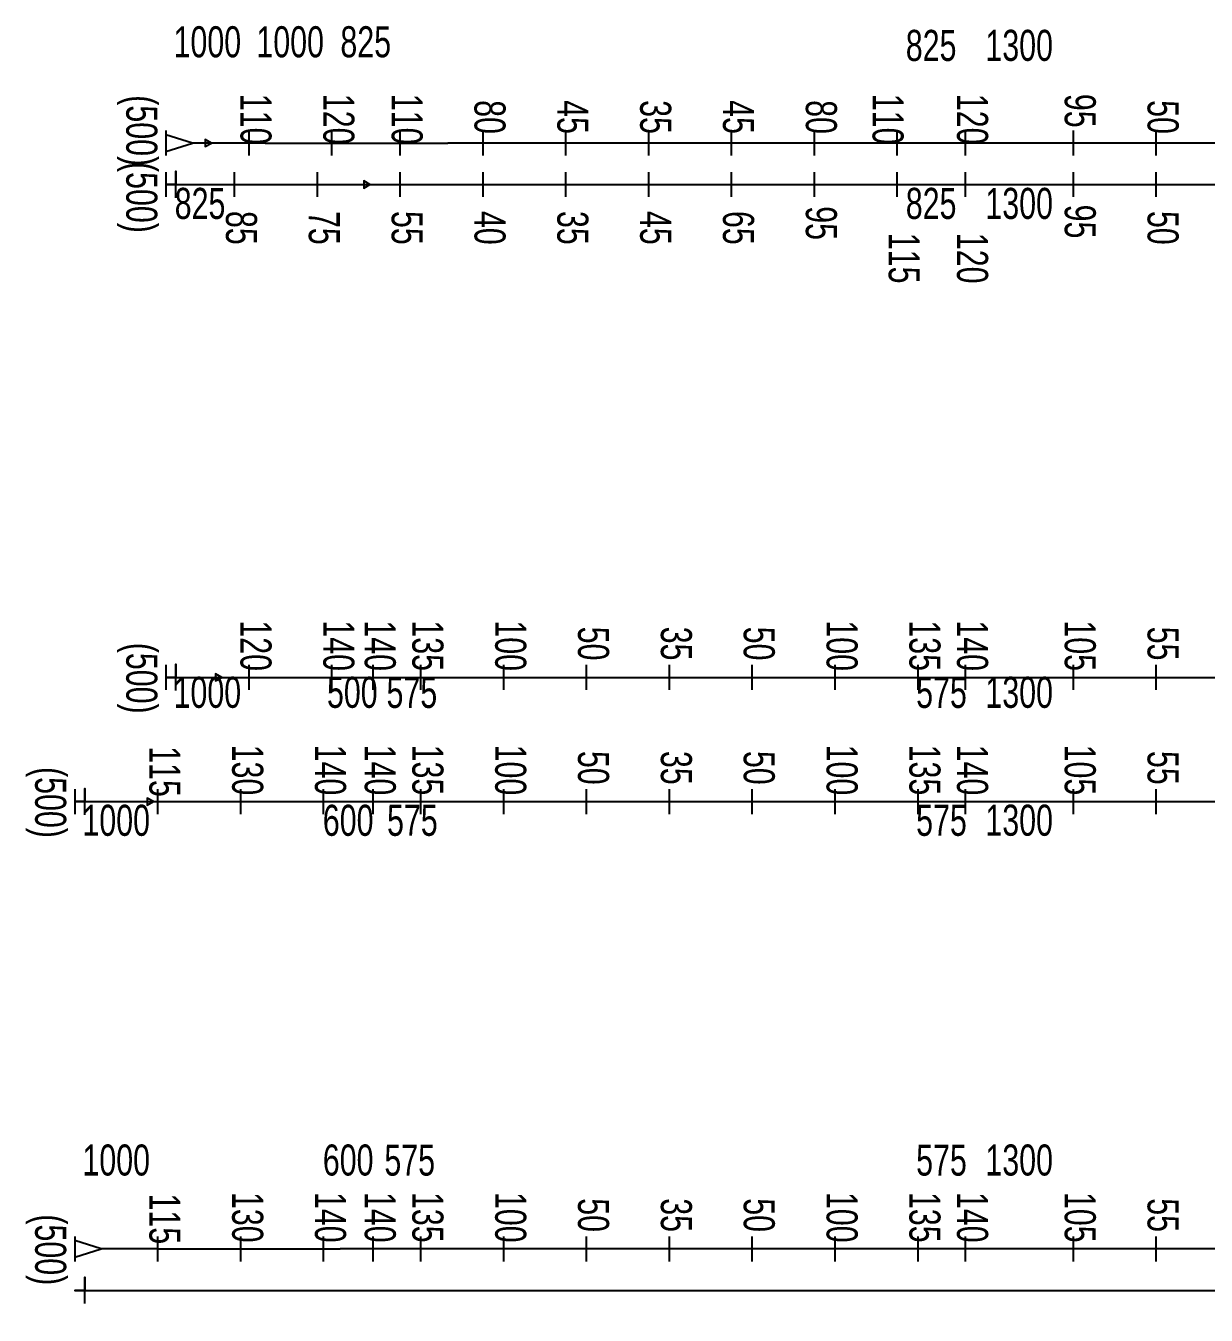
# Model space of a CAD drawing. Header units: millimetres. Extents: x 4465111 to 4895522, y 2166116 to 2541221.
# Drawn here: x 4528573 to 4542822, y 2194846 to 2210412 of the extents above; entities that cross this region are included whole.
import ezdxf
from ezdxf.enums import TextEntityAlignment as Align

# ---------------------------------------------------------------- set-up
doc = ezdxf.new("R2010")
doc.units = ezdxf.units.MM
doc.header["$LTSCALE"] = 50
doc.header["$MEASUREMENT"] = 0
doc.layers.get('DEFPOINTS').update_dxf_attribs({"lineweight": 9})
for name, color, linetype in [('BREAK_LINE', 7, 'Continuous'), ('KCS_TEXT', 2, 'Continuous'), ('S- Border', 6, 'Continuous'), ('SP-Reinforcement', 4, 'Continuous')]:
    doc.layers.add(name, color=color, linetype=linetype)
doc.layers.add('Current_plane_Tendon', color=7, linetype='Continuous', true_color=0xab0000)
doc.layers.add('S-dims', color=8, linetype='Continuous', lineweight=15)
doc.layers.add('S-text', color=3, linetype='Continuous', lineweight=20)
doc.styles.add('KCS_SMTEXT', font='arial.ttf', dxfattribs={"width": 0.7})
doc.dimstyles.new('KCS_DIM150A', dxfattribs={"dimscale": 150, "dimtxt": 2.5, "dimasz": 3, "dimexe": 1.2, "dimexo": 0, "dimgap": 1, "dimtad": 1, "dimdec": 0, "dimzin": 0, "dimdsep": 46, "dimtxsty": 'KCS_SMTEXT', "dimblk": 'ARCHTICK', "dimcen": 0, "dimdle": 1, "dimse1": 1, "dimse2": 1, "dimsd1": 1, "dimsd2": 1, "dimclrd": 1, "dimclre": 1, "dimclrt": 3, "dimadec": 0, "dimazin": 0, "dimtfac": 1, "dimtdec": 0, "dimtix": 1, "dimtmove": 2, "dimatfit": 3, "dimfxl": 1, "dimtolj": 1, "dimtzin": 0, "dimarcsym": 0})

# ---------------------------------------------------------------- blocks, each defined once
blk = doc.blocks.new('*U203')
at = {"layer": 'S- Border'}
blk.add_lwpolyline([(0, 0), (392, 0)], dxfattribs=at)
blk.add_circle((692, 0), 300, dxfattribs=at)
at = {"layer": 'SP-Reinforcement'}
for points in [[(-25680, -160), (-25680, 160), (-25680, 0), (-25800, 0), (-4904, 0)], [(-2700, 0), (-4904, 0)], [(-2700, 0), (-2020, 0), (-1700, 100), (-1700, -100), (-2020, 0)]]:
    blk.add_lwpolyline(points, dxfattribs=at)
at = {"layer": 'S-text', "style": 'KCS_SMTEXT', "width": 0.7}
blk.add_attdef('COUNT', text='', height=400, dxfattribs=at).set_placement((1092, 0), align=Align.MIDDLE_CENTER)
blk = doc.blocks.new('*U213')
at = {"layer": 'S- Border'}
blk.add_lwpolyline([(0, 0), (392, 0)], dxfattribs=at)
blk.add_circle((692, 0), 300, dxfattribs=at)
at = {"layer": 'SP-Reinforcement'}
for points in [[(-1820, -160), (-1820, 160), (-1820, 0), (-1700, 0), (-23697, 0)], [(-25900, 0), (-26580, 0), (-26900, 100), (-26900, -100), (-26580, 0)], [(-25900, 0), (-23697, 0)]]:
    blk.add_lwpolyline(points, dxfattribs=at)
at = {"layer": 'S-text', "style": 'KCS_SMTEXT', "width": 0.7}
blk.add_attdef('COUNT', text='', height=400, dxfattribs=at).set_placement((1092, 0), align=Align.MIDDLE_CENTER)
blk = doc.blocks.new('*U189')
at = {"layer": 'S- Border'}
blk.add_lwpolyline([(0, 0), (392, 0)], dxfattribs=at)
blk.add_circle((692, 0), 300, dxfattribs=at)
at = {"layer": 'SP-Reinforcement'}
for points in [[(-26780, -160), (-26780, 160), (-26780, 0), (-26900, 0), (-4904, 0)], [(-2700, 0), (-4904, 0)], [(-2700, 0), (-2020, 0), (-1700, 100), (-1700, -100), (-2020, 0)]]:
    blk.add_lwpolyline(points, dxfattribs=at)
at = {"layer": 'S-text', "style": 'KCS_SMTEXT', "width": 0.7}
blk.add_attdef('COUNT', text='', height=400, dxfattribs=at).set_placement((1092, 0), align=Align.MIDDLE_CENTER)
blk = doc.blocks.new('*U204')
at = {"layer": 'S- Border'}
blk.add_lwpolyline([(0, 0), (392, 0)], dxfattribs=at)
blk.add_circle((692, 0), 300, dxfattribs=at)
at = {"layer": 'SP-Reinforcement'}
for points in [[(-26780, -160), (-26780, 160), (-26780, 0), (-26900, 0), (-5104, 0)], [(-2900, 0), (-5104, 0)], [(-2900, 0), (-2020, 0), (-1700, 100), (-1700, -100), (-2020, 0)]]:
    blk.add_lwpolyline(points, dxfattribs=at)
at = {"layer": 'S-text', "style": 'KCS_SMTEXT', "width": 0.7}
blk.add_attdef('COUNT', text='', height=400, dxfattribs=at).set_placement((1092, 0), align=Align.MIDDLE_CENTER)
blk = doc.blocks.new('*U208')
at = {"layer": 'S- Border'}
blk.add_lwpolyline([(0, 0), (392, 0)], dxfattribs=at)
blk.add_circle((692, 0), 300, dxfattribs=at)
at = {"layer": 'SP-Reinforcement'}
for points in [[(-25680, -160), (-25680, 160), (-25680, 0), (-25800, 0), (-4904, 0)], [(-2700, 0), (-4904, 0)], [(-2700, 0), (-2020, 0), (-1700, 100), (-1700, -100), (-2020, 0)]]:
    blk.add_lwpolyline(points, dxfattribs=at)
at = {"layer": 'S-text', "style": 'KCS_SMTEXT', "width": 0.7}
blk.add_attdef('COUNT', text='', height=400, dxfattribs=at).set_placement((1092, 0), align=Align.MIDDLE_CENTER)
blk = doc.blocks.new('*U202')
at = {"layer": 'S- Border'}
blk.add_lwpolyline([(0, 0), (392, 0)], dxfattribs=at)
blk.add_circle((692, 0), 300, dxfattribs=at)
at = {"layer": 'SP-Reinforcement'}
for points in [[(-1820, -160), (-1820, 160), (-1820, 0), (-1700, 0), (-22397, 0)], [(-24600, 0), (-25480, 0), (-25800, 100), (-25800, -100), (-25480, 0)], [(-24600, 0), (-22397, 0)]]:
    blk.add_lwpolyline(points, dxfattribs=at)
at = {"layer": 'S-text', "style": 'KCS_SMTEXT', "width": 0.7}
blk.add_attdef('COUNT', text='', height=400, dxfattribs=at).set_placement((1092, 0), align=Align.MIDDLE_CENTER)
blk = doc.blocks.new('*D307')
at = {"layer": 'DEFPOINTS', "color": 0, "transparency": 16777216}
for p in [(4518423, 2293447, 500), (4519423, 2293597), (4519423, 2293447)]:
    blk.add_point(p, dxfattribs=at)
at = {"layer": 'S-dims', "color": 3, "transparency": 16777216, "insert": (4518923, 2293938), "char_height": 375, "attachment_point": 5, "style": 'KCS_SMTEXT'}
blk.add_mtext('\\A1;1000', dxfattribs=at)
blk = doc.blocks.new('_ArchTick')
at = {"color": 0, "linetype": 'ByBlock', "const_width": 0.15}
blk.add_lwpolyline([(-0.5, -0.5), (0.5, 0.5)], dxfattribs=at)
blk = doc.blocks.new('*D308')
at = {"layer": 'DEFPOINTS', "color": 0, "transparency": 16777216}
for p in [(4519423, 2293447), (4520423, 2293597), (4520423, 2293447, 140)]:
    blk.add_point(p, dxfattribs=at)
at = {"layer": 'S-dims', "color": 3, "transparency": 16777216, "insert": (4519923, 2293938), "char_height": 375, "attachment_point": 5, "style": 'KCS_SMTEXT'}
blk.add_mtext('\\A1;1000', dxfattribs=at)
blk = doc.blocks.new('*D309')
at = {"layer": 'DEFPOINTS', "color": 0, "transparency": 16777216}
for p in [(4520423, 2293447, 140), (4521248, 2293597), (4521248, 2293368)]:
    blk.add_point(p, dxfattribs=at)
at = {"layer": 'S-dims', "color": 3, "transparency": 16777216, "insert": (4520835, 2293938), "char_height": 375, "attachment_point": 5, "style": 'KCS_SMTEXT'}
blk.add_mtext('\\A1;825', dxfattribs=at)
blk = doc.blocks.new('*D310')
at = {"layer": 'DEFPOINTS', "color": 0, "transparency": 16777216}
for p in [(4528073, 2293553), (4527248, 2293324), (4528073, 2293324)]:
    blk.add_point(p, dxfattribs=at)
at = {"layer": 'S-dims', "color": 3, "transparency": 16777216, "insert": (4527660, 2293894), "char_height": 375, "attachment_point": 5, "style": 'KCS_SMTEXT'}
blk.add_mtext('\\A1;825', dxfattribs=at)
blk = doc.blocks.new('*D311')
at = {"layer": 'DEFPOINTS', "color": 0, "transparency": 16777216}
for p in [(4529373, 2293553), (4528073, 2293324), (4529373, 2293324)]:
    blk.add_point(p, dxfattribs=at)
at = {"layer": 'S-dims', "color": 3, "transparency": 16777216, "insert": (4528723, 2293895), "char_height": 375, "attachment_point": 5, "style": 'KCS_SMTEXT'}
blk.add_mtext('\\A1;1300', dxfattribs=at)
blk = doc.blocks.new('*D315')
at = {"layer": 'DEFPOINTS', "color": 0, "transparency": 16777216}
for p in [(4518423, 2292068, 500), (4519248, 2292024), (4519248, 2291646)]:
    blk.add_point(p, dxfattribs=at)
at = {"layer": 'S-dims', "color": 3, "transparency": 16777216, "insert": (4518835, 2291987), "char_height": 375, "attachment_point": 5, "style": 'KCS_SMTEXT'}
blk.add_mtext('\\A1;825', dxfattribs=at)
blk = doc.blocks.new('*D316')
at = {"layer": 'DEFPOINTS', "color": 0, "transparency": 16777216}
for p in [(4528073, 2292118), (4527248, 2291986), (4528073, 2291646)]:
    blk.add_point(p, dxfattribs=at)
at = {"layer": 'S-dims', "color": 3, "transparency": 16777216, "insert": (4527660, 2291987), "char_height": 375, "attachment_point": 5, "style": 'KCS_SMTEXT'}
blk.add_mtext('\\A1;825', dxfattribs=at)
blk = doc.blocks.new('*D317')
at = {"layer": 'DEFPOINTS', "color": 0, "transparency": 16777216}
for p in [(4528073, 2292118), (4529373, 2292118), (4529373, 2291646)]:
    blk.add_point(p, dxfattribs=at)
at = {"layer": 'S-dims', "color": 3, "transparency": 16777216, "insert": (4528723, 2291987), "char_height": 375, "attachment_point": 5, "style": 'KCS_SMTEXT'}
blk.add_mtext('\\A1;1300', dxfattribs=at)
blk = doc.blocks.new('*D321')
at = {"layer": 'DEFPOINTS', "color": 0, "transparency": 16777216}
for p in [(4518423, 2286202), (4519423, 2286202), (4519423, 2285744)]:
    blk.add_point(p, dxfattribs=at)
at = {"layer": 'S-dims', "color": 3, "transparency": 16777216, "insert": (4518923, 2286085), "char_height": 375, "attachment_point": 5, "style": 'KCS_SMTEXT'}
blk.add_mtext('\\A1;1000', dxfattribs=at)
blk = doc.blocks.new('*D322')
at = {"layer": 'DEFPOINTS', "color": 0, "transparency": 16777216}
for p in [(4520923, 2286156), (4520423, 2286118, 140), (4520923, 2285744)]:
    blk.add_point(p, dxfattribs=at)
at = {"layer": 'S-dims', "color": 3, "transparency": 16777216, "insert": (4520673, 2286085), "char_height": 375, "attachment_point": 5, "style": 'KCS_SMTEXT'}
blk.add_mtext('\\A1;500', dxfattribs=at)
blk = doc.blocks.new('*D323')
at = {"layer": 'DEFPOINTS', "color": 0, "transparency": 16777216}
for p in [(4520923, 2286156), (4521498, 2286156), (4521498, 2285744)]:
    blk.add_point(p, dxfattribs=at)
at = {"layer": 'S-dims', "color": 3, "transparency": 16777216, "insert": (4521392, 2286084), "char_height": 375, "attachment_point": 5, "style": 'KCS_SMTEXT'}
blk.add_mtext('\\A1;575', dxfattribs=at)
blk = doc.blocks.new('*D324')
at = {"layer": 'DEFPOINTS', "color": 0, "transparency": 16777216}
for p in [(4527498, 2286118, 135), (4528073, 2286118), (4528073, 2285744)]:
    blk.add_point(p, dxfattribs=at)
at = {"layer": 'S-dims', "color": 3, "transparency": 16777216, "insert": (4527785, 2286084), "char_height": 375, "attachment_point": 5, "style": 'KCS_SMTEXT'}
blk.add_mtext('\\A1;575', dxfattribs=at)
blk = doc.blocks.new('*D325')
at = {"layer": 'DEFPOINTS', "color": 0, "transparency": 16777216}
for p in [(4529373, 2286168), (4528073, 2286118), (4529373, 2285744)]:
    blk.add_point(p, dxfattribs=at)
at = {"layer": 'S-dims', "color": 3, "transparency": 16777216, "insert": (4528723, 2286085), "char_height": 375, "attachment_point": 5, "style": 'KCS_SMTEXT'}
blk.add_mtext('\\A1;1300', dxfattribs=at)
blk = doc.blocks.new('*D329')
at = {"layer": 'DEFPOINTS', "color": 0, "transparency": 16777216}
for p in [(4517323, 2284519), (4518323, 2284519), (4518323, 2284199)]:
    blk.add_point(p, dxfattribs=at)
at = {"layer": 'S-dims', "color": 3, "transparency": 16777216, "insert": (4517823, 2284540), "char_height": 375, "attachment_point": 5, "style": 'KCS_SMTEXT'}
blk.add_mtext('\\A1;1000', dxfattribs=at)
blk = doc.blocks.new('*D330')
at = {"layer": 'DEFPOINTS', "color": 0, "transparency": 16777216}
for p in [(4520323, 2284618, 140), (4520923, 2284618), (4520923, 2284199)]:
    blk.add_point(p, dxfattribs=at)
at = {"layer": 'S-dims', "color": 3, "transparency": 16777216, "insert": (4520623, 2284540), "char_height": 375, "attachment_point": 5, "style": 'KCS_SMTEXT'}
blk.add_mtext('\\A1;600', dxfattribs=at)
blk = doc.blocks.new('*D331')
at = {"layer": 'DEFPOINTS', "color": 0, "transparency": 16777216}
for p in [(4520923, 2284618), (4521498, 2284618), (4521498, 2284199)]:
    blk.add_point(p, dxfattribs=at)
at = {"layer": 'S-dims', "color": 3, "transparency": 16777216, "insert": (4521398, 2284540), "char_height": 375, "attachment_point": 5, "style": 'KCS_SMTEXT'}
blk.add_mtext('\\A1;575', dxfattribs=at)
blk = doc.blocks.new('*D332')
at = {"layer": 'DEFPOINTS', "color": 0, "transparency": 16777216}
for p in [(4527498, 2284468), (4528073, 2284468), (4528073, 2284199)]:
    blk.add_point(p, dxfattribs=at)
at = {"layer": 'S-dims', "color": 3, "transparency": 16777216, "insert": (4527785, 2284540), "char_height": 375, "attachment_point": 5, "style": 'KCS_SMTEXT'}
blk.add_mtext('\\A1;575', dxfattribs=at)
blk = doc.blocks.new('*D333')
at = {"layer": 'DEFPOINTS', "color": 0, "transparency": 16777216}
for p in [(4528073, 2284468), (4529373, 2284532), (4529373, 2284199)]:
    blk.add_point(p, dxfattribs=at)
at = {"layer": 'S-dims', "color": 3, "transparency": 16777216, "insert": (4528723, 2284541), "char_height": 375, "attachment_point": 5, "style": 'KCS_SMTEXT'}
blk.add_mtext('\\A1;1300', dxfattribs=at)
blk = doc.blocks.new('*D338')
at = {"layer": 'DEFPOINTS', "color": 0, "transparency": 16777216}
for p in [(4517323, 2280406), (4518323, 2280406), (4518323, 2280098)]:
    blk.add_point(p, dxfattribs=at)
at = {"layer": 'S-dims', "color": 3, "transparency": 16777216, "insert": (4517823, 2280439), "char_height": 375, "attachment_point": 5, "style": 'KCS_SMTEXT'}
blk.add_mtext('\\A1;1000', dxfattribs=at)
blk = doc.blocks.new('*D339')
at = {"layer": 'DEFPOINTS', "color": 0, "transparency": 16777216}
for p in [(4520323, 2280370), (4520923, 2280370), (4520923, 2280098)]:
    blk.add_point(p, dxfattribs=at)
at = {"layer": 'S-dims', "color": 3, "transparency": 16777216, "insert": (4520623, 2280439), "char_height": 375, "attachment_point": 5, "style": 'KCS_SMTEXT'}
blk.add_mtext('\\A1;600', dxfattribs=at)
blk = doc.blocks.new('*D340')
at = {"layer": 'DEFPOINTS', "color": 0, "transparency": 16777216}
for p in [(4520923, 2280370), (4521498, 2280370), (4521498, 2280098)]:
    blk.add_point(p, dxfattribs=at)
at = {"layer": 'S-dims', "color": 3, "transparency": 16777216, "insert": (4521366, 2280438), "char_height": 375, "attachment_point": 5, "style": 'KCS_SMTEXT'}
blk.add_mtext('\\A1;575', dxfattribs=at)
blk = doc.blocks.new('*D341')
at = {"layer": 'DEFPOINTS', "color": 0, "transparency": 16777216}
for p in [(4527498, 2280370), (4528073, 2280335), (4528073, 2280098)]:
    blk.add_point(p, dxfattribs=at)
at = {"layer": 'S-dims', "color": 3, "transparency": 16777216, "insert": (4527785, 2280438), "char_height": 375, "attachment_point": 5, "style": 'KCS_SMTEXT'}
blk.add_mtext('\\A1;575', dxfattribs=at)
blk = doc.blocks.new('*D342')
at = {"layer": 'DEFPOINTS', "color": 0, "transparency": 16777216}
for p in [(4528073, 2280335), (4529373, 2280335), (4529373, 2280098)]:
    blk.add_point(p, dxfattribs=at)
at = {"layer": 'S-dims', "color": 3, "transparency": 16777216, "insert": (4528723, 2280439), "char_height": 375, "attachment_point": 5, "style": 'KCS_SMTEXT'}
blk.add_mtext('\\A1;1300', dxfattribs=at)
blk = doc.blocks.new('T4- Cap ngang')
at = {"color": 5, "linetype": 'Continuous'}
for points, elevation in [([(4518422.6, 2292868.1), (4518422.6, 2292568.1)], 500), ([(4519422.6, 2292868.1), (4519422.6, 2292568.1)], 125), ([(4520422.6, 2292868.1), (4520422.6, 2292568.1)], 140), ([(4521247.6, 2292868.1), (4521247.6, 2292568.1)], 130), ([(4522247.6, 2292868.1), (4522247.6, 2292568.1)], 90), ([(4523247.6, 2292868.1), (4523247.6, 2292568.1)], 50), ([(4524247.6, 2292868.1), (4524247.6, 2292568.1)], 35), ([(4525247.6, 2292868.1), (4525247.6, 2292568.1)], 50), ([(4526247.6, 2292868.1), (4526247.6, 2292568.1)], 90), ([(4527247.6, 2292868.1), (4527247.6, 2292568.1)], 130), ([(4528072.6, 2292868.1), (4528072.6, 2292568.1)], 140), ([(4529372.6, 2292868.1), (4529372.6, 2292568.1)], 105), ([(4530372.6, 2292868.1), (4530372.6, 2292568.1)], 55), ([(4518422.6, 2292368.1), (4518422.6, 2292068.1)], 500), ([(4519247.6, 2292368.1), (4519247.6, 2292068.1)], 85), ([(4520247.6, 2292368.1), (4520247.6, 2292068.1)], 75), ([(4521247.6, 2292368.1), (4521247.6, 2292068.1)], 55), ([(4522247.6, 2292368.1), (4522247.6, 2292068.1)], 40), ([(4523247.6, 2292368.1), (4523247.6, 2292068.1)], 35), ([(4524247.6, 2292368.1), (4524247.6, 2292068.1)], 45), ([(4525247.6, 2292368.1), (4525247.6, 2292068.1)], 70), ([(4526247.6, 2292368.1), (4526247.6, 2292068.1)], 110), ([(4527247.6, 2292368.1), (4527247.6, 2292068.1)], 135), ([(4528072.6, 2292368.1), (4528072.6, 2292068.1)], 140), ([(4529372.6, 2292368.1), (4529372.6, 2292068.1)], 105), ([(4530372.6, 2292368.1), (4530372.6, 2292068.1)], 55), ([(4518422.6, 2286418.1), (4518422.6, 2286118.1)], 500), ([(4519422.6, 2286418.1), (4519422.6, 2286118.1)], 120), ([(4520422.6, 2286418.1), (4520422.6, 2286118.1)], 140), ([(4520922.6, 2286418.1), (4520922.6, 2286118.1)], 140), ([(4521497.6, 2286418.1), (4521497.6, 2286118.1)], 135), ([(4522497.6, 2286418.1), (4522497.6, 2286118.1)], 100), ([(4523497.6, 2286418.1), (4523497.6, 2286118.1)], 50), ([(4524497.6, 2286418.1), (4524497.6, 2286118.1)], 35), ([(4525497.6, 2286418.1), (4525497.6, 2286118.1)], 50), ([(4526497.6, 2286418.1), (4526497.6, 2286118.1)], 100), ([(4527497.6, 2286418.1), (4527497.6, 2286118.1)], 135), ([(4528072.6, 2286418.1), (4528072.6, 2286118.1)], 140), ([(4529372.6, 2286418.1), (4529372.6, 2286118.1)], 105), ([(4530372.6, 2286418.1), (4530372.6, 2286118.1)], 55), ([(4517322.6, 2284918.1), (4517322.6, 2284618.1)], 500), ([(4518322.6, 2284918.1), (4518322.6, 2284618.1)], 115), ([(4519322.6, 2284918.1), (4519322.6, 2284618.1)], 130), ([(4520322.6, 2284918.1), (4520322.6, 2284618.1)], 140), ([(4520922.6, 2284918.1), (4520922.6, 2284618.1)], 140), ([(4521497.6, 2284918.1), (4521497.6, 2284618.1)], 135), ([(4522497.6, 2284918.1), (4522497.6, 2284618.1)], 100), ([(4523497.6, 2284918.1), (4523497.6, 2284618.1)], 50), ([(4524497.6, 2284918.1), (4524497.6, 2284618.1)], 35), ([(4525497.6, 2284918.1), (4525497.6, 2284618.1)], 50), ([(4526497.6, 2284918.1), (4526497.6, 2284618.1)], 100), ([(4527497.6, 2284918.1), (4527497.6, 2284618.1)], 135), ([(4528072.6, 2284918.1), (4528072.6, 2284618.1)], 140), ([(4529372.6, 2284918.1), (4529372.6, 2284618.1)], 105), ([(4530372.6, 2284918.1), (4530372.6, 2284618.1)], 55), ([(4517322.6, 2279518.1), (4517322.6, 2279218.1)], 500), ([(4518322.6, 2279518.1), (4518322.6, 2279218.1)], 115), ([(4519322.6, 2279518.1), (4519322.6, 2279218.1)], 130), ([(4520322.6, 2279518.1), (4520322.6, 2279218.1)], 140), ([(4520922.6, 2279518.1), (4520922.6, 2279218.1)], 140), ([(4521497.6, 2279518.1), (4521497.6, 2279218.1)], 135), ([(4522497.6, 2279518.1), (4522497.6, 2279218.1)], 100), ([(4523497.6, 2279518.1), (4523497.6, 2279218.1)], 50), ([(4524497.6, 2279518.1), (4524497.6, 2279218.1)], 35), ([(4525497.6, 2279518.1), (4525497.6, 2279218.1)], 50), ([(4526497.6, 2279518.1), (4526497.6, 2279218.1)], 100), ([(4527497.6, 2279518.1), (4527497.6, 2279218.1)], 135), ([(4528072.6, 2279518.1), (4528072.6, 2279218.1)], 140), ([(4529372.6, 2279518.1), (4529372.6, 2279218.1)], 105), ([(4530372.6, 2279518.1), (4530372.6, 2279218.1)], 55)]:
    blk.add_lwpolyline(points, dxfattribs=dict(at, elevation=elevation))
at = {"color": 5, "linetype": 'Continuous', "elevation": 3300}
for points in [[(4518972.6, 2292718.1), (4518897.6, 2292761.4), (4518897.6, 2292674.8), (4518972.6, 2292718.1)], [(4520885.1, 2292218.1), (4520810.1, 2292261.4), (4520810.1, 2292174.8), (4520885.1, 2292218.1)], [(4519097.6, 2286268.1), (4519022.6, 2286311.4), (4519022.6, 2286224.8), (4519097.6, 2286268.1)], [(4518272.6, 2284768.1), (4518197.6, 2284811.4), (4518197.6, 2284724.8), (4518272.6, 2284768.1)]]:
    blk.add_lwpolyline(points, close=True, dxfattribs=at)
at = {"layer": 'Current_plane_Tendon'}
for name, p in [('*U202', (4544223, 2292718.1)), ('*U203', (4544223, 2292218.1)), ('*U208', (4544223, 2286268.1)), ('*U204', (4544223, 2284768.1, 14.6))]:
    blk.add_blockref(name, p, dxfattribs=at).add_auto_attribs({'COUNT': '3'})
ref = blk.add_blockref('*U213', (4544223, 2279368.1, 500), dxfattribs=at)
ref.add_attrib('COUNT', '2', dxfattribs={"layer": 'S-text', "height": 400, "style": 'KCS_SMTEXT', "width": 0.7}).set_placement((4545324, 2279368.1, 500), align=Align.MIDDLE_CENTER)
ref = blk.add_blockref('*U189', (4544223, 2278868.1, 0), dxfattribs=at)
ref.add_attrib('COUNT', '2', dxfattribs={"layer": 'S-text', "height": 400, "style": 'KCS_SMTEXT', "width": 0.7}).set_placement((4545324, 2278868.1, 0), align=Align.MIDDLE_CENTER)
at = {"layer": 'KCS_TEXT', "style": 'KCS_SMTEXT', "width": 0.7}
for s, p in [('95', (4529272.6, 2293312.2, 105)), ('(500)', (4517944.3, 2293295.3, 500)), ('110', (4519322.6, 2293312.2, 125)), ('120', (4520322.6, 2293312.2, 140)), ('110', (4521147.6, 2293312.2, 130)), ('80', (4522147.6, 2293236, 90)), ('45', (4523147.6, 2293236, 50)), ('35', (4524147.6, 2293236, 35)), ('45', (4525147.6, 2293236, 50)), ('80', (4526147.6, 2293236, 90)), ('110', (4526952.6, 2293312.2, 130)), ('120', (4527972.6, 2293312.2, 140)), ('50', (4530272.6, 2293236, 55)), ('(500)', (4517944.3, 2292489.8, 500)), ('40', (4522147.6, 2291898.5, 40)), ('45', (4524147.6, 2291898.5, 45)), ('95', (4526147.6, 2291955.6, 110)), ('95', (4529272.6, 2291974.7, 105)), ('85', (4519147.6, 2291898.5, 85)), ('75', (4520147.6, 2291898.5, 75)), ('55', (4521147.6, 2291898.5, 55)), ('35', (4523147.6, 2291898.5, 35)), ('65', (4525147.6, 2291898.5, 70)), ('50', (4530272.6, 2291898.5, 55)), ('115', (4527147.6, 2291634.2, 135)), ('120', (4527972.6, 2291634.2, 140)), ('120', (4519322.6, 2286956.2, 120)), ('140', (4520322.6, 2286956.2, 140)), ('140', (4520822.6, 2286956.2, 140)), ('135', (4521397.6, 2286956.2, 135)), ('100', (4522397.6, 2286956.2, 100)), ('100', (4526397.6, 2286956.2, 100)), ('135', (4527397.6, 2286956.2, 135)), ('140', (4527972.6, 2286956.2, 140)), ('105', (4529272.6, 2286956.2, 105)), ('50', (4523397.6, 2286880, 50)), ('35', (4524397.6, 2286880, 35)), ('50', (4525397.6, 2286880, 50)), ('55', (4530272.6, 2286880, 55)), ('(500)', (4517944.3, 2286685.8, 500)), ('115', (4518222.6, 2285437.1, 115)), ('130', (4519222.6, 2285456.2, 130)), ('140', (4520222.6, 2285456.2, 140)), ('140', (4520822.6, 2285456.2, 140)), ('135', (4521397.6, 2285456.2, 135)), ('100', (4522397.6, 2285456.2, 100)), ('50', (4523397.6, 2285380, 50)), ('35', (4524397.6, 2285380, 35)), ('50', (4525397.6, 2285380, 50)), ('100', (4526397.6, 2285456.2, 100)), ('135', (4527397.6, 2285456.2, 135)), ('140', (4527972.6, 2285456.2, 140)), ('105', (4529272.6, 2285456.2, 105)), ('55', (4530272.6, 2285380, 55)), ('(500)', (4516844.3, 2285185.8, 500)), ('115', (4518222.6, 2280037.1, 115)), ('130', (4519222.6, 2280056.2, 130)), ('140', (4520222.6, 2280056.2, 140)), ('140', (4520822.6, 2280056.2, 140)), ('135', (4521397.6, 2280056.2, 135)), ('100', (4522397.6, 2280056.2, 100)), ('50', (4523397.6, 2279980, 50)), ('35', (4524397.6, 2279980, 35)), ('50', (4525397.6, 2279980, 50)), ('100', (4526397.6, 2280056.2, 100)), ('135', (4527397.6, 2280056.2, 135)), ('140', (4527972.6, 2280056.2, 140)), ('105', (4529272.6, 2280056.2, 105)), ('55', (4530272.6, 2279980, 55)), ('(500)', (4516844.3, 2279785.8, 500))]:
    blk.add_text(s, height=375, rotation=270, dxfattribs=at).set_placement(p)
at = {"layer": 'S-dims'}
for base, p1, p2, picture, middle in [((4519422.6, 2293596.5), (4518422.6, 2293446.5, 500), (4519422.6, 2293446.5), '*D307', (4518922.6, 2293938)), ((4520422.6, 2293596.5), (4519422.6, 2293446.5), (4520422.6, 2293446.5, 140), '*D308', (4519922.6, 2293938)), ((4521247.6, 2293596.5), (4520422.6, 2293446.5, 140), (4521247.6, 2293367.9), '*D309', (4520835.1, 2293938)), ((4528072.6, 2293552.9), (4527247.6, 2293324.4), (4528072.6, 2293324.4), '*D310', (4527660.1, 2293894.4)), ((4529372.6, 2293552.9), (4528072.6, 2293324.4), (4529372.6, 2293324.4), '*D311', (4528722.6, 2293894.5)), ((4519247.6, 2291645.5), (4518422.6, 2292068.1, 500), (4519247.6, 2292024), '*D315', (4518835.1, 2291987)), ((4528072.6, 2291645.5), (4527247.6, 2291985.5), (4528072.6, 2292118.1), '*D316', (4527660.1, 2291987)), ((4529372.6, 2291645.5), (4528072.6, 2292118.1), (4529372.6, 2292118.1), '*D317', (4528722.6, 2291987.1)), ((4519422.6, 2285743.5), (4518422.6, 2286202.5), (4519422.6, 2286202.5), '*D321', (4518922.6, 2286085)), ((4520922.6, 2285743.5), (4520422.6, 2286118.1, 140), (4520922.6, 2286156.5), '*D322', (4520672.6, 2286085)), ((4528072.6, 2285743.5), (4527497.6, 2286118.1, 135), (4528072.6, 2286118.1), '*D324', (4527785.1, 2286084.2)), ((4529372.6, 2285743.5), (4528072.6, 2286118.1), (4529372.6, 2286168), '*D325', (4528722.6, 2286085.1)), ((4518322.6, 2284199), (4517322.6, 2284519), (4518322.6, 2284519), '*D329', (4517822.6, 2284540.5)), ((4520922.6, 2284199), (4520322.6, 2284618.1, 140), (4520922.6, 2284618.1), '*D330', (4520622.6, 2284540.5)), ((4528072.6, 2284199), (4527497.6, 2284468.1), (4528072.6, 2284468.1), '*D332', (4527785.1, 2284539.7)), ((4529372.6, 2284199), (4528072.6, 2284468.1), (4529372.6, 2284532), '*D333', (4528722.6, 2284540.6)), ((4518322.6, 2280097.8), (4517322.6, 2280406.2), (4518322.6, 2280406.2), '*D338', (4517822.6, 2280439.2)), ((4520922.6, 2280097.8), (4520322.6, 2280370.2), (4520922.6, 2280370.2), '*D339', (4520622.6, 2280439.2)), ((4528072.6, 2280097.8), (4527497.6, 2280370.2), (4528072.6, 2280334.7), '*D341', (4527785.1, 2280438.5)), ((4529372.6, 2280097.8), (4528072.6, 2280334.7), (4529372.6, 2280334.7), '*D342', (4528722.6, 2280439.4))]:
    dim = blk.add_linear_dim(base=base, p1=p1, p2=p2, dimstyle='KCS_DIM150A', dxfattribs=at)
    dim.commit()
    dim.dimension.update_dxf_attribs({"geometry": picture, "text_midpoint": middle})
for base, p1, p2, picture, middle in [((4521497.6, 2285743.5), (4520922.6, 2286156.5), (4521497.6, 2286156.5), '*D323', (4521391.6, 2286084.2)), ((4521497.6, 2284199), (4520922.6, 2284618.1), (4521497.6, 2284618.1), '*D331', (4521398.5, 2284539.7)), ((4521497.6, 2280097.8), (4520922.6, 2280370.2), (4521497.6, 2280370.2), '*D340', (4521366, 2280438.5))]:
    dim = blk.add_linear_dim(base=base, p1=p1, p2=p2, dimstyle='KCS_DIM150A', dxfattribs=at)
    dim.commit()
    dim.dimension.update_dxf_attribs({"geometry": picture, "text_midpoint": middle, "dimtype": 128})

msp = doc.modelspace()

# ---------------------------------------------------------------- block references
at = {"layer": 'BREAK_LINE'}
msp.add_blockref('T4- Cap ngang', (11841.8, -83722.2), dxfattribs=at)

doc.saveas('drawing.dxf')
